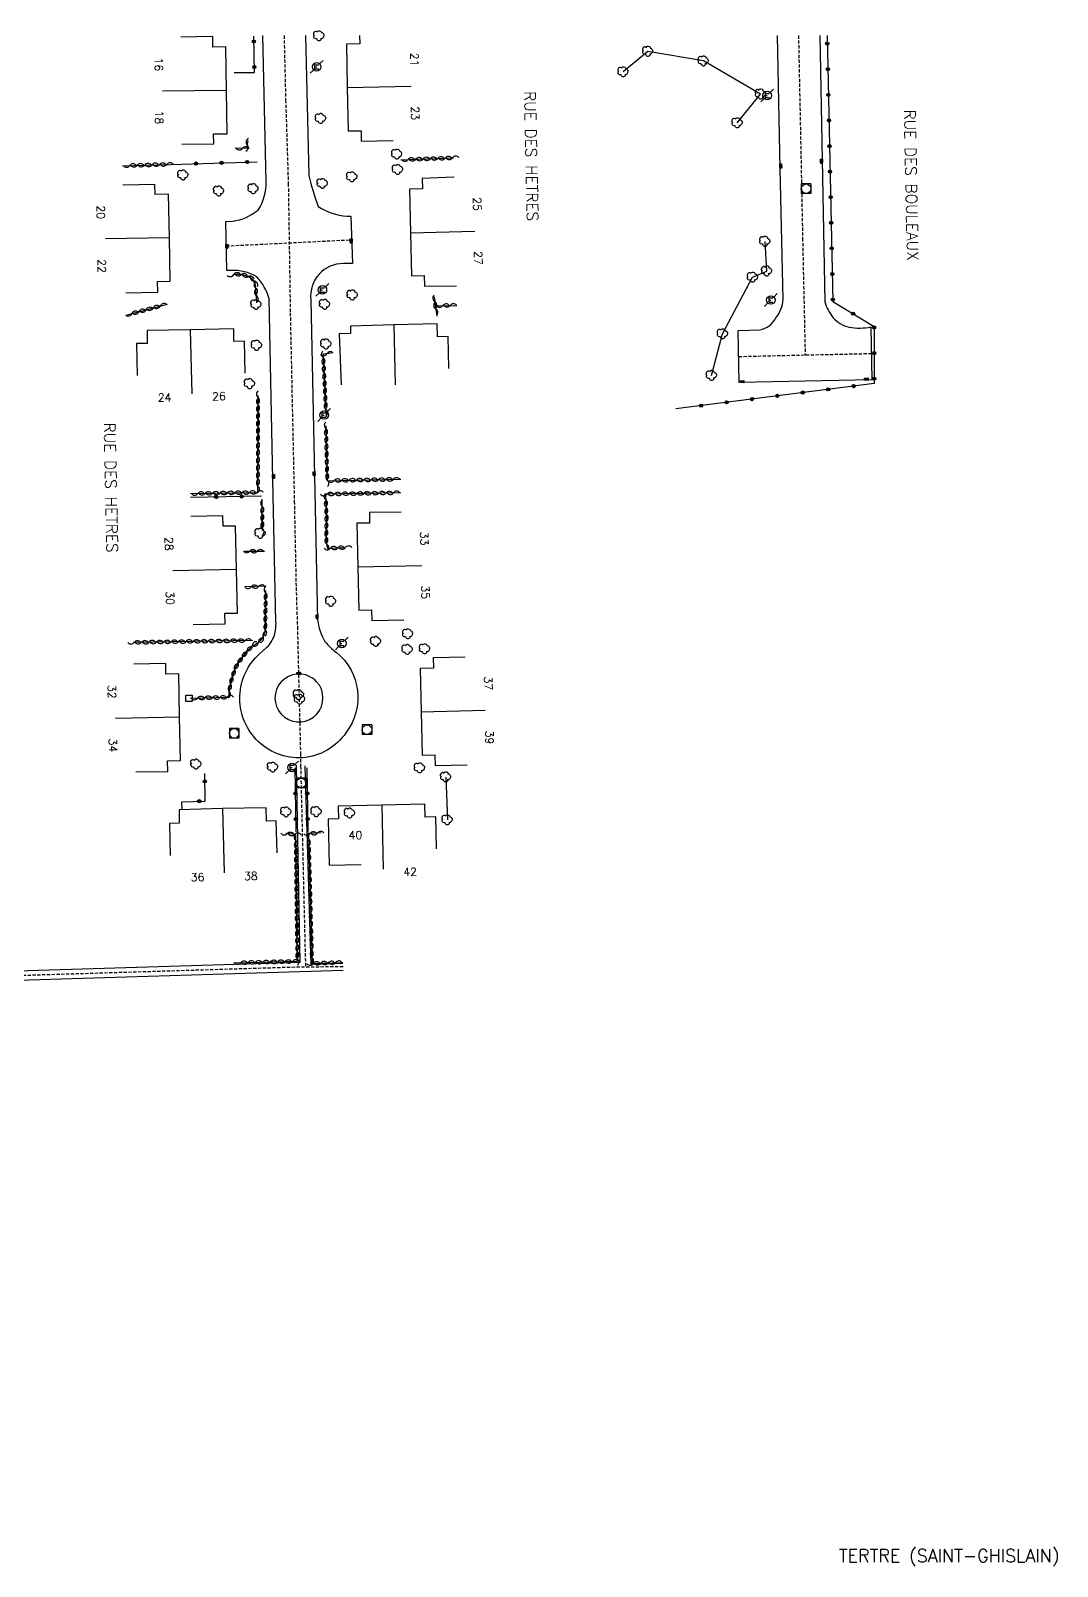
# Model space of a CAD drawing. Header units: millimetres. Extents: x 108999 to 110000, y 127999 to 129001.
# Drawn here: x 109825.6 to 109986, y 128760.8 to 129000.8 of the extents above; entities that cross this region are included whole.
import ezdxf
from ezdxf.enums import TextEntityAlignment as Align

# ---------------------------------------------------------------- set-up
doc = ezdxf.new("R2010")
doc.units = ezdxf.units.MM
doc.linetypes.add('DASHED', pattern=[0.75, 0.5, -0.25])
doc.layers.get('0').update_dxf_attribs({"linetype": 'CONTINUOUS'})
for name, color, linetype in [('W0001', 6, 'DASHED'), ('W0008', 7, 'CONTINUOUS'), ('W0100', 7, 'CONTINUOUS'), ('W0112', 1, 'DASHED'), ('W0300', 7, 'CONTINUOUS'), ('W0302', 3, 'CONTINUOUS'), ('W0310', 3, 'CONTINUOUS'), ('W0322', 7, 'CONTINUOUS'), ('W0400', 7, 'CONTINUOUS'), ('W0420', 7, 'CONTINUOUS'), ('W0471', 7, 'CONTINUOUS'), ('W0980', 7, 'CONTINUOUS'), ('W0989', 7, 'CONTINUOUS'), ('W0991', 7, 'CONTINUOUS'), ('W1102', 7, 'CONTINUOUS')]:
    doc.layers.add(name, color=color, linetype=linetype)
doc.styles.get("Standard").update_dxf_attribs({"font": 'romans.shx', "width": 0.85})

# ---------------------------------------------------------------- blocks, each defined once
blk = doc.blocks.new('T400')
for p, q in [((-0.15, 0.3), (0.15, 0.3)), ((-0.15, -0.25), (-0.15, 0.3)), ((-0.15, 0.15), (0.15, 0.15)), ((-0.15, 0), (0.15, 0)), ((0.15, 0.3), (0.15, -0.25)), ((-0.15, -0.15), (0.15, -0.15)), ((-0.15, -0.25), (-0.15, -0.3)), ((-0.15, -0.3), (0.15, -0.3)), ((0.15, -0.3), (0.15, -0.25))]:
    blk.add_line(p, q)
blk = doc.blocks.new('T300')
for p, q in [((-0.8, 0.51), (-0.86, 0.34)), ((-0.86, 0.34), (-0.86, 0.17)), ((-0.86, 0.17), (-0.74, 0.06)), ((-0.69, 0.63), (-0.8, 0.51)), ((-0.8, -0.06), (-0.74, 0.06)), ((-0.74, 0.06), (-0.69, 0.11)), ((-0.57, 0.69), (-0.69, 0.63)), ((-0.46, 0.69), (-0.57, 0.69)), ((-0.29, 0.63), (-0.46, 0.69)), ((-0.29, 0.63), (-0.17, 0.74)), ((-0.23, 0.57), (-0.29, 0.63)), ((-0.17, 0.74), (-0.06, 0.8)), ((-0.06, 0.8), (0.06, 0.8)), ((0.06, 0.8), (0.23, 0.74)), ((0.23, 0.74), (0.34, 0.63)), ((0.34, 0.63), (0.4, 0.51)), ((0.46, 0.46), (0.34, 0.46)), ((0.4, 0.51), (0.4, 0.46)), ((0.57, 0.4), (0.46, 0.46)), ((0.57, 0.4), (0.69, 0.29)), ((0.69, 0.29), (0.74, 0.17)), ((0.74, 0.06), (0.69, -0.17)), ((0.74, 0.17), (0.74, 0.06)), ((-0.8, -0.17), (-0.8, -0.06)), ((-0.8, -0.23), (-0.8, -0.17)), ((-0.74, -0.34), (-0.8, -0.23)), ((-0.69, -0.4), (-0.74, -0.34)), ((-0.51, -0.46), (-0.69, -0.4)), ((-0.4, -0.46), (-0.51, -0.46)), ((-0.4, -0.46), (-0.34, -0.46)), ((-0.34, -0.46), (-0.34, -0.4)), ((-0.34, -0.51), (-0.34, -0.46)), ((-0.29, -0.63), (-0.34, -0.51)), ((-0.17, -0.74), (-0.29, -0.63)), ((-0.06, -0.8), (-0.17, -0.74)), ((0.06, -0.8), (-0.06, -0.8)), ((0.17, -0.74), (0.06, -0.8)), ((0.23, -0.69), (0.17, -0.74)), ((0.29, -0.46), (0.23, -0.46)), ((0.29, -0.63), (0.23, -0.69)), ((0.46, -0.4), (0.29, -0.46)), ((0.34, -0.51), (0.29, -0.63)), ((0.34, -0.51), (0.34, -0.46)), ((0.57, -0.34), (0.46, -0.4)), ((0.63, -0.29), (0.57, -0.34)), ((0.69, -0.17), (0.63, -0.29))]:
    blk.add_line(p, q)
blk = doc.blocks.new('T471')
for p, q in [((-0.333334, 0.333334), (-0.333334, -0.333334)), ((-0.333334, 0.333334), (0.333334, 0.333334)), ((-0.333334, 0), (0, 0)), ((0.500001, 0.500001), (1.000002, 1.000002)), ((-0.500001, -0.500001), (-1.000002, -1.000002)), ((-0.333334, -0.333334), (0.333334, -0.333334))]:
    blk.add_line(p, q)
blk.add_ellipse((0, 0), major_axis=(0.471405, 0.471405), ratio=1, start_param=5.4977871438, end_param=11.780972451)
blk = doc.blocks.new('T420')
for p, q in [((0.75, 0.75), (-0.75, 0.75)), ((-0.75, 0.75), (-0.75, -0.75)), ((0.75, 0.75), (0.75, -0.75)), ((0.75, -0.75), (-0.75, -0.75))]:
    blk.add_line(p, q)
blk.add_ellipse((0, 0), major_axis=(-0.53, 0.53), ratio=1, start_param=3.926991, end_param=10.210176)
blk = doc.blocks.new('t112o')
at = {"color": 0, "linetype": 'Continuous'}
for p, q in [((-0.5, 0.5), (0.5, 0.5)), ((-0.5, -0.5), (-0.5, 0.5)), ((0.5, 0.5), (0.5, -0.5)), ((0.5, -0.5), (-0.5, -0.5))]:
    blk.add_line(p, q, dxfattribs=at)
blk = doc.blocks.new('t322o')
at = {"color": 0, "linetype": 'Continuous'}
for radius in [0.25, 0.15]:
    blk.add_circle((0, 0), radius, dxfattribs=at)
blk = doc.blocks.new('t310o')
at = {"color": 0, "linetype": 'Continuous'}
for centre, start, end in [((-0.5, 0.38), 216.8699, 323.1304), ((0.5, -0.37), 36.8699, 143.1303)]:
    blk.add_arc(centre, 0.625, start, end, dxfattribs=at)

msp = doc.modelspace()

# ---------------------------------------------------------------- linework, layer by layer
at = {"layer": 'W0001'}
for points in [[(109874.44, 128854.51), (109866.9, 128854.44), (109819.16, 128852.98), (109809.82, 128852.77), (109808.26, 128852.81), (109808.05, 128853.39), (109805.77, 128858.47), (109804.28, 128860), (109791.21, 128864.91), (109784.33, 128896.16), (109783.12, 128904.65), (109783.04, 128912.71), (109782.46, 128989.54), (109782.39, 129000)], [(109865.22, 129000), (109865.47, 128989.96), (109865.88, 128976.85), (109866.19, 128956.69), (109866.82, 128927.23), (109867.1, 128913.76), (109867.3, 128907.64), (109867.79, 128887.7), (109867.81, 128885.86), (109868.57, 128854.45)], [(109945.59, 129000), (109946.23, 128968.34), (109946.63, 128950.1)], [(109856.19, 128967.14), (109875.8, 128968.11)], [(109936.26, 128949.87), (109956.95, 128950.34)]]:
    msp.add_lwpolyline(points, dxfattribs=at)
at = {"layer": 'W0008', "flags": 128}
for points in [[(109868.56, 129000), (109869.11, 128978.14, 0.0355), (109870.56, 128973.32, 0.1232), (109875.03, 128971.79), (109875.68, 128971.79), (109875.92, 128964.42), (109874.51, 128964.38, 0.451861), (109869.41, 128958.76), (109869.99, 128931.12), (109870.46, 128908.7, 0.1018), (109871.59, 128905.36, 0.0712), (109873.37, 128903.66, -0.408753), (109874.89, 128891.09, -0.482297), (109860.88, 128890.04, -0.422796), (109861.42, 128903.44), (109862.31, 128904.22, 0.1381), (109863.73, 128906.33, 0.0693), (109863.96, 128908.43), (109863.49, 128930.65), (109862.88, 128958.87, 0.1209), (109860.98, 128962.32, 0.1509), (109856.92, 128963.3), (109856.27, 128963.3), (109856.12, 128970.98), (109857.15, 128971.01, 0.1422), (109861.17, 128972.75, 0.1503), (109862.42, 128977.21), (109861.9, 129000)], [(109948.9, 129000), (109949.7, 128958.4, 0.0834), (109950.96, 128955.97, 0.1566), (109953.53, 128954.44, 0.09), (109956.87, 128954.48), (109957.04, 128946.2), (109936.34, 128945.8), (109936.18, 128953.93), (109939.55, 128954.03, 0.2289), (109942.06, 128955.91, 0.1614), (109943.17, 128958.77), (109942.71, 128979.24), (109942.29, 129000)], [(109867.13, 128885.81), (109867.7, 128855.18), (109816.64, 128853.63), (109809.59, 128853.55, -0.1217), (109808.92, 128853.71, -0.1725), (109808.32, 128854.32), (109806.44, 128858.72)]]:
    msp.add_lwpolyline(points, format="xyb", dxfattribs=at)
at = {"layer": 'W0008'}
msp.add_lwpolyline([(109869.27, 128899.84, 11.528373), (109870.3, 128899.06, 0.086743)], format="xyb", close=True, dxfattribs=at)
at = {"layer": 'W0008', "flags": 128}
for points in [[(109868.49, 128885.9), (109869.42, 128854.92), (109874.42, 128855.07)], [(109874.46, 128853.94), (109816.86, 128852.18), (109807.57, 128851.93), (109805.12, 128858.47)]]:
    msp.add_lwpolyline(points, dxfattribs=at)
at = {"layer": 'W0100'}
for points in [[(109849.24, 128983.03), (109854.24, 128983.1), (109854.22, 128984.64), (109856.31, 128984.67), (109856.22, 128991.45), (109856.11, 128998.23), (109854.11, 128998.2), (109854.09, 128999.84), (109849.09, 128999.76)], [(109877.02, 129000), (109877.05, 128998.7), (109874.96, 128998.65), (109875.1, 128991.87), (109875.26, 128985.1), (109877.25, 128985.14), (109877.29, 128983.5), (109882.29, 128983.61)], [(109840.48, 128959.84), (109845.48, 128959.92), (109845.45, 128961.6), (109847.43, 128961.63), (109847.32, 128968.41), (109847.19, 128975.21), (109845.07, 128975.17), (109845.04, 128976.73), (109840.04, 128976.63)], [(109891.8, 128977.88), (109886.8, 128977.69), (109886.86, 128976.05), (109884.84, 128976), (109885, 128969.21), (109885.12, 128962.46), (109887.13, 128962.5), (109887.16, 128960.84), (109892.16, 128960.93)], [(109890.96, 128948), (109890.84, 128953), (109889.21, 128952.96), (109889.16, 128954.96), (109882.37, 128954.79), (109875.59, 128954.63), (109875.62, 128953.47), (109873.83, 128953.43), (109874.14, 128945.43)], [(109851.01, 128908.01), (109856.01, 128908.11), (109855.98, 128909.75), (109857.94, 128909.79), (109857.81, 128916.58), (109857.65, 128923.38), (109855.69, 128923.34), (109855.65, 128924.98), (109850.66, 128924.89)], [(109883.54, 128925.57), (109878.55, 128925.48), (109878.58, 128923.84), (109876.61, 128923.81), (109876.74, 128917), (109876.9, 128910.21), (109878.89, 128910.26), (109878.93, 128908.6), (109883.93, 128908.71)], [(109893.52, 128902.91), (109888.53, 128902.78), (109888.57, 128901.18), (109886.48, 128901.13), (109886.65, 128894.34), (109886.79, 128887.57), (109888.78, 128887.61), (109888.82, 128885.96), (109893.82, 128886.06)], [(109842.06, 128884.96), (109847.06, 128885.04), (109847.03, 128886.68), (109849.03, 128886.72), (109848.88, 128893.5), (109848.76, 128900.28), (109846.77, 128900.24), (109846.74, 128901.88), (109841.74, 128901.8)], [(109889.05, 128872.95), (109888.94, 128877.95), (109887.29, 128877.91), (109887.24, 128879.9), (109880.49, 128879.76), (109873.69, 128879.61), (109873.74, 128877.61), (109872.09, 128877.57), (109872.26, 128870.4), (109877.26, 128870.52)]]:
    msp.add_lwpolyline(points, dxfattribs=at)
at = {"layer": 'W0100', "flags": 128}
for points in [[(109859.16, 128947.25), (109859.06, 128952.25), (109857.39, 128952.22), (109857.35, 128954.21), (109850.56, 128954.04), (109843.81, 128953.91), (109843.85, 128951.92), (109842.18, 128951.88), (109842.27, 128946.88)], [(109864.13, 128872.3), (109864.01, 128877.3), (109862.47, 128877.27), (109862.42, 128879.37), (109855.61, 128879.22), (109848.81, 128879.03), (109848.86, 128876.93), (109847.31, 128876.89), (109847.42, 128871.9)]]:
    msp.add_lwpolyline(points, dxfattribs=at)
at = {"layer": 'W0302', "flags": 128}
for points in [[(109936.03, 128986.38), (109939.67, 128990.87), (109930.75, 128996.05), (109922.06, 128997.54), (109918.21, 128994.34)], [(109932.02, 128946.91), (109933.74, 128953.41), (109938.43, 128962.26), (109940.64, 128963.22), (109940.36, 128967.86)], [(109890.49, 128884.16), (109890.73, 128877.48)]]:
    msp.add_lwpolyline(points, dxfattribs=at)
at = {"layer": 'W0310', "flags": 128}
for points in [[(109859.58, 128983.59), (109859.34, 128982.39), (109857.59, 128982.4)], [(109839.98, 128979.67), (109847.46, 128979.89)], [(109840.54, 128956.33), (109847.02, 128958.06)], [(109888.67, 128959.18), (109889.08, 128956.16)], [(109872.63, 128950.39), (109871.31, 128950.22), (109871.82, 128940.45)], [(109850.59, 128928.44), (109861.15, 128928.64), (109861.16, 128943.75)], [(109861.84, 128922.72), (109861.81, 128927.59)], [(109859.11, 128919.46), (109862.18, 128919.43)], [(109862.39, 128913.96), (109859.12, 128913.86)], [(109857.3, 128855.12), (109867.32, 128855.37), (109867.05, 128875.2), (109865.52, 128875.34)], [(109871.01, 128875.43), (109869.05, 128875.34), (109869.59, 128855.02), (109874.42, 128855.2)]]:
    msp.add_lwpolyline(points, dxfattribs=at)
at = {"layer": 'W0310'}
for points in [[(109883.47, 128980.59), (109891.68, 128980.9)], [(109888.86, 128957.8), (109892.21, 128957.86)], [(109871.75, 128939.04), (109871.97, 128930.46), (109883.45, 128930.68)], [(109883.49, 128928.59), (109871.69, 128928.37), (109871.85, 128924.86), (109871.81, 128921.25), (109871.96, 128919.91), (109874.81, 128920)], [(109860.29, 128905.51), (109841.68, 128905.19)]]:
    msp.add_lwpolyline(points, dxfattribs=at)
at = {"layer": 'W0310', "flags": 128}
for points in [[(109860.96, 128958.25), (109860.78, 128960.98, 0.2197), (109860, 128962.15, 0.1631), (109857.23, 128962.65)], [(109850.56, 128896.46), (109856.57, 128896.63, -0.0861), (109857.8, 128901.53, -0.0697), (109860.36, 128904.71, 0.0882), (109861.66, 128905.62, 0.1758), (109862.3, 128907.28), (109862.35, 128913.33)]]:
    msp.add_lwpolyline(points, format="xyb", dxfattribs=at)
at = {"layer": 'W0322', "flags": 128}
for points in [[(109857.42, 128994.23), (109860.6, 128994.26), (109860.49, 128999.9)], [(109950.06, 129000), (109950.96, 128958.45), (109957.41, 128954.57), (109957.42, 128945.66), (109926.42, 128941.68)], [(109847.46, 128979.89), (109861.04, 128980.3)], [(109867.09, 128875.58), (109866.96, 128885.6)], [(109868.76, 128885.6), (109868.96, 128875.58)], [(109849.3, 128879.05), (109849.23, 128880.3), (109852.89, 128880.41), (109852.84, 128884.71)]]:
    msp.add_lwpolyline(points, dxfattribs=at)
at = {"layer": 'W0322'}
msp.add_lwpolyline([(109861.71, 128928.05), (109850.6, 128927.84)], dxfattribs=at)
at = {"layer": 'W1102'}
for p, q in [((109856.22, 128991.45), (109846.22, 128991.31)), ((109875.1, 128991.87), (109885.1, 128992.08)), ((109885, 128969.21), (109895, 128969.45)), ((109847.32, 128968.41), (109837.32, 128968.24)), ((109882.37, 128954.79), (109882.6, 128945.43)), ((109850.56, 128954.04), (109850.8, 128944.04)), ((109857.81, 128916.58), (109847.82, 128916.39)), ((109876.74, 128917), (109886.74, 128917.19)), ((109848.88, 128893.5), (109838.88, 128893.29)), ((109886.65, 128894.34), (109896.64, 128894.59)), ((109855.61, 128879.22), (109855.84, 128869.22)), ((109880.49, 128879.76), (109880.7, 128869.76))]:
    msp.add_line(p, q, dxfattribs=at)

# ---------------------------------------------------------------- block references
at = {"layer": 'W0112', "rotation": 180.9845526917966}
msp.add_blockref('t112o', (109850.36, 128896.46), dxfattribs=at)
at = {"layer": 'W0300'}
for p in [(109870.69, 128999.97), (109922.06, 128997.54), (109930.75, 128996.05), (109918.21, 128994.34), (109939.67, 128990.87), (109870.95, 128987.06), (109936.03, 128986.38), (109882.85, 128981.48), (109849.45, 128978.22), (109882.98, 128979.09), (109855.03, 128975.73), (109860.41, 128976.08), (109871.22, 128976.9), (109875.83, 128977.94), (109940.36, 128967.86), (109938.43, 128962.26), (109940.64, 128963.22), (109875.9, 128959.47), (109860.86, 128957.99), (109871.58, 128958.02), (109860.95, 128951.62), (109871.78, 128951.81), (109933.74, 128953.41), (109932.02, 128946.91), (109859.85, 128945.62), (109861.51, 128922.24), (109872.54, 128911.62), (109884.57, 128906.53), (109879.56, 128905.35), (109884.49, 128904.1), (109887.2, 128904.19), (109867.5, 128897.04), (109867.67, 128896.33), (109851.48, 128886.18), (109863.46, 128885.71), (109886.41, 128885.6), (109890.49, 128884.16), (109865.54, 128878.71), (109870.26, 128878.76), (109875.48, 128878.53), (109890.73, 128877.48)]:
    msp.add_blockref('T300', p, dxfattribs=at)
at = {"layer": 'W0310'}
for p, rotation in [((109859.45, 128982.94), 258.9509855058586), ((109858.75, 128982.39), 179.8264959984865), ((109891.55, 128980.9), 2.167967048456392), ((109841.14, 128979.7), 1.731197221373502), ((109842.29, 128979.73), 1.731197221373502), ((109843.45, 128979.77), 1.731197221373502), ((109844.6, 128979.8), 1.731197221373502), ((109845.76, 128979.84), 1.731197221373502), ((109846.91, 128979.87), 1.731197221373502), ((109884.62, 128980.63), 2.167967048456392), ((109885.78, 128980.68), 2.167967048456392), ((109886.93, 128980.72), 2.167967048456392), ((109888.08, 128980.76), 2.167967048456392), ((109889.24, 128980.81), 2.167967048456392), ((109890.39, 128980.85), 2.167967048456392), ((109857.35, 128962.66), 186.8897718465111), ((109858.51, 128962.65), 171.9316310769172), ((109859.62, 128962.34), 156.9734903073233), ((109860.52, 128961.65), 123.7185792592235), ((109860.81, 128960.56), 93.7060101820418), ((109860.89, 128959.4), 93.7060101820418), ((109842.56, 128956.87), 14.95603445979005), ((109843.68, 128957.16), 14.95603445979005), ((109844.79, 128957.46), 14.95603445979005), ((109845.91, 128957.76), 14.95603445979005), ((109888.77, 128958.45), 277.8481183954264), ((109888.92, 128957.3), 277.8481183954264), ((109890.01, 128957.82), 1.034432472114851), ((109891.17, 128957.85), 1.034432472114851), ((109841.45, 128956.57), 14.95603445979005), ((109871.92, 128950.3), 187.1774997097007), ((109871.34, 128949.68), 272.981120121653), ((109871.4, 128948.53), 272.981120121653), ((109871.46, 128947.37), 272.981120121653), ((109871.52, 128946.22), 272.981120121653), ((109871.58, 128945.07), 272.981120121653), ((109861.16, 128943.48), 89.95224500044333), ((109861.16, 128942.33), 89.95224500044333), ((109871.64, 128943.91), 272.981120121653), ((109871.7, 128942.76), 272.981120121653), ((109861.16, 128941.17), 89.95224500044333), ((109861.16, 128940.02), 89.95224500044333), ((109871.76, 128941.61), 272.981120121653), ((109861.16, 128938.86), 89.95224500044333), ((109861.16, 128937.71), 89.95224500044333), ((109871.76, 128938.62), 271.4653770743972), ((109871.79, 128937.46), 271.4653770743972), ((109861.16, 128936.55), 89.95224500044333), ((109861.16, 128935.4), 89.95224500044333), ((109871.82, 128936.31), 271.4653770743972), ((109871.85, 128935.15), 271.4653770743972), ((109861.16, 128933.09), 89.95224500044333), ((109861.16, 128934.24), 89.95224500044333), ((109871.88, 128934), 271.4653770743972), ((109871.91, 128932.84), 271.4653770743972), ((109861.15, 128931.93), 89.95224500044333), ((109861.15, 128930.78), 89.95224500044333), ((109871.94, 128931.69), 271.4653770743972), ((109871.97, 128930.54), 271.4653770743972), ((109874.21, 128930.5), 1.098130707940336), ((109875.36, 128930.53), 1.098130707940336), ((109876.52, 128930.55), 1.098130707940336), ((109877.67, 128930.57), 1.098130707940336), ((109878.83, 128930.59), 1.098130707940336), ((109879.98, 128930.62), 1.098130707940336), ((109881.14, 128930.64), 1.098130707940336), ((109882.29, 128930.66), 1.098130707940336), ((109851.74, 128928.46), 1.08273754629392), ((109852.9, 128928.48), 1.08273754629392), ((109854.05, 128928.5), 1.08273754629392), ((109855.21, 128928.52), 1.08273754629392), ((109856.36, 128928.55), 1.08273754629392), ((109857.52, 128928.57), 1.08273754629392), ((109858.67, 128928.59), 1.08273754629392), ((109859.83, 128928.61), 1.08273754629392), ((109860.98, 128928.63), 1.08273754629392), ((109861.15, 128929.62), 89.95224500044333), ((109871.94, 128928.37), 181.0981307079241), ((109871.73, 128927.46), 272.655836324984), ((109873.05, 128930.48), 1.098130707940336), ((109873.09, 128928.39), 181.0981307079241), ((109874.25, 128928.42), 181.0981307079241), ((109875.4, 128928.44), 181.0981307079241), ((109876.56, 128928.46), 181.0981307079241), ((109877.71, 128928.48), 181.0981307079241), ((109878.87, 128928.5), 181.0981307079241), ((109880.02, 128928.53), 181.0981307079241), ((109881.18, 128928.55), 181.0981307079241), ((109882.33, 128928.57), 181.0981307079241), ((109861.82, 128926.44), 90.4366900032348), ((109861.82, 128925.28), 90.4366900032348), ((109871.78, 128926.31), 272.655836324984), ((109871.84, 128925.16), 272.655836324984), ((109861.83, 128924.13), 90.4366900032348), ((109861.84, 128922.97), 90.4366900032348), ((109871.83, 128922.85), 269.3345755560208), ((109871.84, 128924), 269.3345755560208), ((109871.89, 128920.54), 276.4546743000112), ((109871.81, 128921.69), 269.3345755560208), ((109859.87, 128919.45), 359.4882440308043), ((109861.03, 128919.44), 359.4882440308043), ((109872.48, 128919.93), 1.701513630426118), ((109873.63, 128919.96), 1.701513630426118), ((109874.79, 128920), 1.701513630426118), ((109860.08, 128913.89), 181.7668872324225), ((109861.24, 128913.92), 181.7668872324225), ((109862.33, 128910.64), 89.49103712536781), ((109862.34, 128911.79), 89.49103712536781), ((109862.35, 128912.95), 89.49103712536781), ((109862.31, 128908.33), 89.49103712536781), ((109862.32, 128909.48), 89.49103712536781), ((109861.98, 128906.07), 61.24949441641338), ((109862.29, 128907.17), 86.63382353466574), ((109841.81, 128905.2), 180.984552691849), ((109842.97, 128905.22), 180.984552691849), ((109844.12, 128905.24), 180.984552691849), ((109845.28, 128905.26), 180.984552691849), ((109846.43, 128905.28), 180.984552691849), ((109847.59, 128905.3), 180.984552691849), ((109848.74, 128905.32), 180.984552691849), ((109849.9, 128905.34), 180.984552691849), ((109851.05, 128905.36), 180.984552691849), ((109852.21, 128905.38), 180.984552691849), ((109853.36, 128905.4), 180.984552691849), ((109854.52, 128905.41), 180.984552691849), ((109855.67, 128905.43), 180.984552691849), ((109856.83, 128905.45), 180.984552691849), ((109857.98, 128905.47), 180.984552691849), ((109859.14, 128905.49), 180.984552691849), ((109859.44, 128903.77), 48.41256720709151), ((109860.24, 128904.6), 43.91851557004077), ((109861.21, 128905.22), 37.30995283138097), ((109858.05, 128901.93), 57.40067048119307), ((109858.71, 128902.88), 52.90661884414225), ((109856.87, 128898.69), 77.57250045945256), ((109857.16, 128899.81), 73.09386540217275), ((109857.54, 128900.9), 68.61523034489278), ((109856.67, 128897.55), 82.05113551673243), ((109851.72, 128896.49), 1.624734106176405), ((109852.87, 128896.53), 1.624734106176405), ((109854.03, 128896.56), 1.624734106176405), ((109855.18, 128896.59), 1.624734106176405), ((109856.34, 128896.62), 1.624734106176405), ((109865.72, 128875.32), 175.1173336325542), ((109869.3, 128875.35), 182.7020051680024), ((109870.46, 128875.41), 182.7020051680024), ((109866.88, 128875.22), 175.1173336325542), ((109867.07, 128874.23), 90.76144917223618), ((109867.08, 128873.07), 90.76144917223618), ((109869.07, 128874.44), 271.5435888518895), ((109869.1, 128873.29), 271.5435888518895), ((109867.1, 128871.92), 90.76144917223618), ((109867.11, 128870.76), 90.76144917223618), ((109869.13, 128872.13), 271.5435888518895), ((109869.16, 128870.98), 271.5435888518895), ((109869.2, 128869.82), 271.5435888518895), ((109867.13, 128869.61), 90.76144917223618), ((109867.14, 128868.45), 90.76144917223618), ((109869.23, 128868.67), 271.5435888518895), ((109869.26, 128867.52), 271.5435888518895), ((109867.16, 128867.3), 90.76144917223618), ((109867.17, 128866.14), 90.76144917223618), ((109869.29, 128866.36), 271.5435888518895), ((109869.32, 128865.21), 271.5435888518895), ((109867.19, 128864.99), 90.76144917223618), ((109867.2, 128863.83), 90.76144917223618), ((109867.22, 128862.68), 90.76144917223618), ((109869.35, 128864.05), 271.5435888518895), ((109869.38, 128862.9), 271.5435888518895), ((109867.23, 128861.52), 90.76144917223618), ((109867.25, 128860.37), 90.76144917223618), ((109869.41, 128861.74), 271.5435888518895), ((109869.44, 128860.59), 271.5435888518895), ((109867.27, 128859.21), 90.76144917223618), ((109867.28, 128858.06), 90.76144917223618), ((109869.48, 128859.43), 271.5435888518895), ((109869.51, 128858.28), 271.5435888518895), ((109867.3, 128856.9), 90.76144917223618), ((109867.31, 128855.75), 90.76144917223618), ((109869.54, 128857.12), 271.5435888518895), ((109869.57, 128855.97), 271.5435888518895), ((109858.46, 128855.15), 1.414910563303515), ((109859.61, 128855.18), 1.414910563303515), ((109860.77, 128855.21), 1.414910563303515), ((109861.92, 128855.24), 1.414910563303515), ((109863.08, 128855.27), 1.414910563303515), ((109864.23, 128855.29), 1.414910563303515), ((109865.38, 128855.32), 1.414910563303515), ((109866.54, 128855.35), 1.414910563303515), ((109869.8, 128855.03), 2.100156830422839), ((109870.95, 128855.07), 2.100156830422839), ((109872.11, 128855.11), 2.100156830422839), ((109873.26, 128855.16), 2.100156830422839)]:
    msp.add_blockref('t310o', p, dxfattribs=dict(at, rotation=rotation))
at = {"layer": 'W0322'}
for p, rotation in [((109860.5, 128999.08), 91.12772402590345), ((109950.08, 128998.75), 271.2484911929135), ((109860.58, 128995.08), 91.12772402590345), ((109950.17, 128994.75), 271.2484911929135), ((109950.26, 128990.75), 271.2484911929135), ((109950.35, 128986.75), 271.2484911929135), ((109950.43, 128982.75), 271.2484911929135), ((109851.46, 128980.01), 1.73119722138087), ((109855.46, 128980.13), 1.73119722138087), ((109859.45, 128980.25), 1.73119722138087), ((109950.52, 128978.76), 271.2484911929135), ((109950.61, 128974.76), 271.2484911929135), ((109950.69, 128970.76), 271.2484911929135), ((109950.78, 128966.76), 271.2484911929135), ((109950.87, 128962.76), 271.2484911929135), ((109950.96, 128958.76), 271.2484911929135), ((109954.13, 128956.55), 328.9148996213279), ((109957.41, 128954.4), 270.0758892571831), ((109957.42, 128950.4), 270.0758892571831), ((109954.2, 128945.24), 187.3009102316534), ((109957.42, 128946.4), 270.0758892571831), ((109934.36, 128942.7), 187.3009102316534), ((109938.33, 128943.21), 187.3009102316534), ((109942.29, 128943.72), 187.3009102316534), ((109946.26, 128944.23), 187.3009102316534), ((109950.23, 128944.73), 187.3009102316534), ((109930.39, 128942.19), 187.3009102316534), ((109854.6, 128927.91), 181.0827375463585), ((109858.6, 128927.99), 181.0827375463585), ((109852.85, 128883.49), 90.74502839416901), ((109851.97, 128880.38), 1.68096121304191), ((109867.01, 128881.6), 90.76601714250958), ((109868.84, 128881.6), 271.1318006107492), ((109867.07, 128877.6), 90.76601714250958), ((109868.92, 128877.6), 271.1318006107492)]:
    msp.add_blockref('t322o', p, dxfattribs=dict(at, rotation=rotation))
at = {"layer": 'W0400'}
for p, rotation in [((109942.81, 128979.65), 1.733715207228724), ((109949.19, 128980.38), 1.332315852733581), ((109856.29, 128967.09), 1.493352122310458), ((109875.71, 128967.93), 1.651444637368949), ((109936.82, 128945.94), 90), ((109956.22, 128946.34), 90), ((109863.58, 128931.13), 1.291270596985523), ((109869.91, 128931.57), 1.294593360017524), ((109870.37, 128909.22), 0.5568541484667218), ((109867.53, 128900.32), 90)]:
    msp.add_blockref('T400', p, dxfattribs=dict(at, rotation=rotation))
at = {"layer": 'W0420'}
for p in [(109946.78, 128976.07), (109857.43, 128891), (109878.17, 128891.55), (109867.91, 128883.23)]:
    msp.add_blockref('T420', p, dxfattribs=at)
at = {"layer": 'W0471'}
for p in [(109870.32, 128995.12), (109940.7, 128990.65), (109871.21, 128960.27), (109941.27, 128958.69), (109871.48, 128940.72), (109874.25, 128905.04), (109866.47, 128885.66)]:
    msp.add_blockref('T471', p, dxfattribs=at)

# ---------------------------------------------------------------- texts
at = {"layer": 'W0980'}
msp.add_text('TERTRE (SAINT-GHISLAIN)', height=2, dxfattribs=at).set_placement((109969.13, 128762.37), align=Align.MIDDLE)
at = {"layer": 'W0989'}
for s, rotation, p in [('RUE DES HETRES', 271.2174, (109903.85, 128981.17)), ('RUE DES BOULEAUX', 271.1789, (109963.21, 128976.63)), ('RUE DES HETRES', 271.2174, (109838.18, 128929.38))]:
    msp.add_text(s, height=1.75, rotation=rotation, dxfattribs=at).set_placement(p, align=Align.MIDDLE)
at = {"layer": 'W0991'}
for s, rotation, p in [('16', 270.7878, (109845.64, 128995.51)), ('21', 271.184, (109885.6, 128996.25)), ('23', 271.184, (109885.7, 128987.88)), ('18', 270.291, (109845.72, 128987.22)), ('25', 271.3642, (109895.4, 128973.68)), ('20', 270.9606, (109836.61, 128972.41)), ('22', 270.9606, (109836.75, 128964)), ('27', 271.3642, (109895.56, 128965.25)), ('24', 1.0558, (109846.55, 128943.46)), ('26', 1.4222, (109855.05, 128943.65)), ('28', 271.0827, (109847.24, 128920.6)), ('33', 271.0981, (109887.13, 128921.42)), ('30', 271.3352, (109847.41, 128912.13)), ('35', 271.4853, (109887.31, 128913.04)), ('37', 271.423, (109897.13, 128898.8)), ('32', 271.2534, (109838.33, 128897.49)), ('34', 270.9324, (109838.49, 128889.11)), ('39', 271.1921, (109897.32, 128890.35)), ('40', 1.3633, (109876.37, 128875.08)), ('36', 1.4848, (109851.71, 128868.51)), ('38', 1.3151, (109860.03, 128868.71)), ('42', 1.2183, (109884.92, 128869.36))]:
    msp.add_text(s, height=1.25, rotation=rotation, dxfattribs=at).set_placement(p, align=Align.MIDDLE)

doc.saveas('drawing.dxf')
